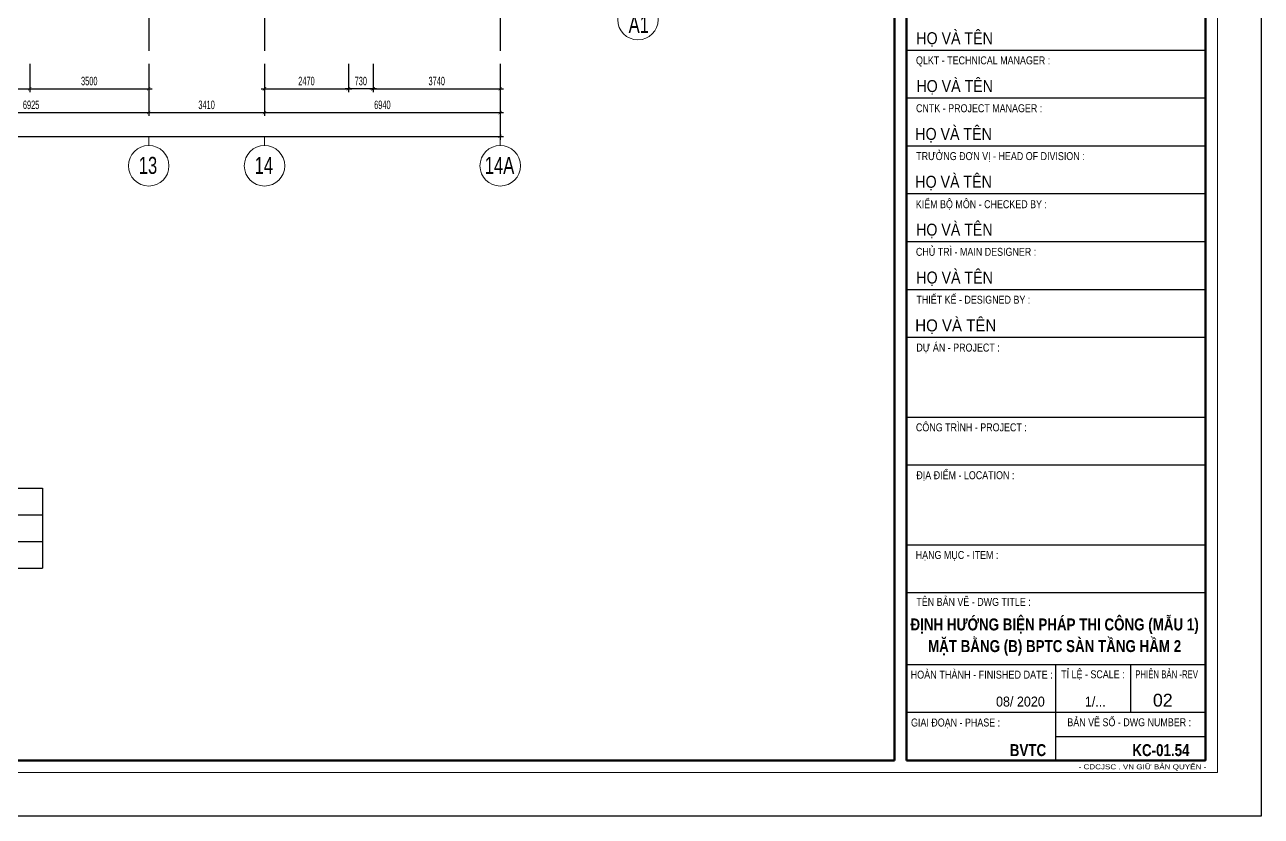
# Model space of a CAD drawing. Extents: x 71 to 1774126, y -14 to 415800.
# Drawn here: x 1612193 to 1648600, y 272647 to 295939 of the extents above; entities that cross this region are included whole.
import ezdxf
from ezdxf.enums import TextEntityAlignment as Align

# ---------------------------------------------------------------- set-up
doc = ezdxf.new("R2010")
doc.units = 0
doc.header["$LTSCALE"] = 1000
doc.header["$MEASUREMENT"] = 0
doc.header["$PDMODE"] = 3
doc.linetypes.add('CENTER2', pattern=[1.125, 0.75, -0.125, 0.125, -0.125])
doc.layers.get('0').update_dxf_attribs({"linetype": 'CONTINUOUS'})
doc.layers.get('Defpoints').update_dxf_attribs({"linetype": 'CONTINUOUS'})
for name, color, linetype, lineweight in [('CDC -TEXT KHUNG', 7, 'CONTINUOUS', 20), ('CDC-KHUNGTEN', 7, 'CONTINUOUS', 20), ('KCS_CHI', 1, 'CONTINUOUS', 15)]:
    doc.layers.add(name, color=color, linetype=linetype, lineweight=lineweight)
for name, color, linetype in [('CDC.01.AXIS', 160, 'CENTER2'), ('CDC.02.DIM', 1, 'CONTINUOUS'), ('CDC.03.BORDER', 3, 'CONTINUOUS'), ('CDC.06.TEXT', 2, 'CONTINUOUS'), ('CDC.10.HATCH', 9, 'CONTINUOUS'), ('CDC.16.BIGTEXT', 6, 'CONTINUOUS')]:
    doc.layers.add(name, color=color, linetype=linetype)
doc.styles.add('ARIAL', font='arial.ttf', dxfattribs={"width": 0.6})
doc.styles.add('Arial_B_3', font='arialbd.ttf', dxfattribs={"width": 0.75, "height": 3})
doc.styles.add('KT CDC', font='arial.ttf', dxfattribs={"width": 0.85, "height": 200})
doc.dimstyles.new('100', dxfattribs={"dimscale": 100, "dimtxt": 2.5, "dimasz": 1, "dimexe": 1, "dimexo": 0, "dimgap": 1, "dimtad": 1, "dimdec": 0, "dimdsep": 46, "dimtxsty": 'ARIAL', "dimblk": 'ARCHTICK', "dimcen": 1, "dimdle": 1, "dimclrd": 1, "dimclre": 1, "dimclrt": 2, "dimadec": 0, "dimazin": 0, "dimtfac": 0.00072, "dimtdec": 0, "dimtix": 1, "dimtmove": 2, "dimatfit": 3, "dimldrblk": 'ARCHTICK', "dimfxl": 1, "dimtolj": 1, "dimarcsym": 0})

# ---------------------------------------------------------------- blocks, each defined once
blk = doc.blocks.new('TANG HAM')
at = {"layer": 'CDC.01.AXIS', "ltscale": 2}
for p, q in [((1615843, 334618), (1615843, 295176)), ((1619253, 334618), (1619253, 295176)), ((1626193, 334618), (1626193, 295176))]:
    blk.add_line(p, q, dxfattribs=at)
blk = doc.blocks.new('_ARCHTICK')
at = {"color": 0, "linetype": 'ByBlock', "const_width": 0.15}
blk.add_lwpolyline([(-0.5, -0.5), (0.5, 0.5)], dxfattribs=at)
blk = doc.blocks.new('*D13')
at = {"layer": 'CDC.02.DIM', "color": 1, "lineweight": -2, "transparency": 16777216}
for p, q in [((1608918, 294793), (1608918, 293954)), ((1612343, 294793), (1612343, 293954)), ((1608818, 294054), (1612443, 294054))]:
    blk.add_line(p, q, dxfattribs=at)
at = {"layer": 'Defpoints', "color": 0, "transparency": 16777216}
for p in [(1608918, 294793), (1612343, 294793), (1612343, 294054)]:
    blk.add_point(p, dxfattribs=at)
at = {"layer": 'CDC.02.DIM', "color": 1, "lineweight": -2, "transparency": 16777216, "xscale": 100, "yscale": 100, "zscale": 100, "rotation": 180}
blk.add_blockref('_ARCHTICK', (1608918, 294054), dxfattribs=at)
at = {"layer": 'CDC.02.DIM', "color": 1, "lineweight": -2, "transparency": 16777216, "xscale": 100, "yscale": 100, "zscale": 100}
blk.add_blockref('_ARCHTICK', (1612343, 294054), dxfattribs=at)
at = {"layer": 'CDC.02.DIM', "color": 2, "transparency": 16777216, "insert": (1610631, 294281), "char_height": 250, "attachment_point": 5, "style": 'ARIAL'}
blk.add_mtext('\\A1;3425', dxfattribs=at)
blk = doc.blocks.new('*D14')
at = {"layer": 'CDC.02.DIM', "color": 1, "lineweight": -2, "transparency": 16777216}
for p, q in [((1612343, 294793), (1612343, 293954)), ((1615843, 294793), (1615843, 293954)), ((1612243, 294054), (1615943, 294054))]:
    blk.add_line(p, q, dxfattribs=at)
at = {"layer": 'Defpoints', "color": 0, "transparency": 16777216}
for p in [(1612343, 294793), (1615843, 294793), (1615843, 294054)]:
    blk.add_point(p, dxfattribs=at)
at = {"layer": 'CDC.02.DIM', "color": 1, "lineweight": -2, "transparency": 16777216, "xscale": 100, "yscale": 100, "zscale": 100, "rotation": 180}
blk.add_blockref('_ARCHTICK', (1612343, 294054), dxfattribs=at)
at = {"layer": 'CDC.02.DIM', "color": 1, "lineweight": -2, "transparency": 16777216, "xscale": 100, "yscale": 100, "zscale": 100}
blk.add_blockref('_ARCHTICK', (1615843, 294054), dxfattribs=at)
at = {"layer": 'CDC.02.DIM', "color": 2, "transparency": 16777216, "insert": (1614093, 294281), "char_height": 250, "attachment_point": 5, "style": 'ARIAL'}
blk.add_mtext('\\A1;3500', dxfattribs=at)
blk = doc.blocks.new('*D15')
at = {"layer": 'CDC.02.DIM', "color": 1, "lineweight": -2, "transparency": 16777216}
for p, q in [((1619253, 294793), (1619253, 293954)), ((1621724, 294793), (1621724, 293954)), ((1619153, 294054), (1621824, 294054))]:
    blk.add_line(p, q, dxfattribs=at)
at = {"layer": 'Defpoints', "color": 0, "transparency": 16777216}
for p in [(1619253, 294793), (1621724, 294793), (1621724, 294054)]:
    blk.add_point(p, dxfattribs=at)
at = {"layer": 'CDC.02.DIM', "color": 1, "lineweight": -2, "transparency": 16777216, "xscale": 100, "yscale": 100, "zscale": 100, "rotation": 180}
blk.add_blockref('_ARCHTICK', (1619253, 294054), dxfattribs=at)
at = {"layer": 'CDC.02.DIM', "color": 1, "lineweight": -2, "transparency": 16777216, "xscale": 100, "yscale": 100, "zscale": 100}
blk.add_blockref('_ARCHTICK', (1621724, 294054), dxfattribs=at)
at = {"layer": 'CDC.02.DIM', "color": 2, "transparency": 16777216, "insert": (1620488, 294281), "char_height": 250, "attachment_point": 5, "style": 'ARIAL'}
blk.add_mtext('\\A1;2470', dxfattribs=at)
blk = doc.blocks.new('*D16')
at = {"layer": 'CDC.02.DIM', "color": 1, "lineweight": -2, "transparency": 16777216}
for p, q in [((1622453, 294793), (1622453, 293954)), ((1626193, 294793), (1626193, 293954)), ((1622353, 294054), (1626293, 294054))]:
    blk.add_line(p, q, dxfattribs=at)
at = {"layer": 'Defpoints', "color": 0, "transparency": 16777216}
for p in [(1622453, 294793), (1626193, 294793), (1626193, 294054)]:
    blk.add_point(p, dxfattribs=at)
at = {"layer": 'CDC.02.DIM', "color": 1, "lineweight": -2, "transparency": 16777216, "xscale": 100, "yscale": 100, "zscale": 100, "rotation": 180}
blk.add_blockref('_ARCHTICK', (1622453, 294054), dxfattribs=at)
at = {"layer": 'CDC.02.DIM', "color": 1, "lineweight": -2, "transparency": 16777216, "xscale": 100, "yscale": 100, "zscale": 100}
blk.add_blockref('_ARCHTICK', (1626193, 294054), dxfattribs=at)
at = {"layer": 'CDC.02.DIM', "color": 2, "transparency": 16777216, "insert": (1624323, 294281), "char_height": 250, "attachment_point": 5, "style": 'ARIAL'}
blk.add_mtext('\\A1;3740', dxfattribs=at)
blk = doc.blocks.new('*D29')
at = {"layer": 'CDC.02.DIM', "color": 1, "lineweight": -2, "transparency": 16777216}
for p, q in [((1608918, 294793), (1608918, 293254)), ((1615843, 294793), (1615843, 293254)), ((1608818, 293354), (1615943, 293354))]:
    blk.add_line(p, q, dxfattribs=at)
at = {"layer": 'Defpoints', "color": 0, "transparency": 16777216}
for p in [(1608918, 294793), (1615843, 294793), (1615843, 293354)]:
    blk.add_point(p, dxfattribs=at)
at = {"layer": 'CDC.02.DIM', "color": 1, "lineweight": -2, "transparency": 16777216, "xscale": 100, "yscale": 100, "zscale": 100, "rotation": 180}
blk.add_blockref('_ARCHTICK', (1608918, 293354), dxfattribs=at)
at = {"layer": 'CDC.02.DIM', "color": 1, "lineweight": -2, "transparency": 16777216, "xscale": 100, "yscale": 100, "zscale": 100}
blk.add_blockref('_ARCHTICK', (1615843, 293354), dxfattribs=at)
at = {"layer": 'CDC.02.DIM', "color": 2, "transparency": 16777216, "insert": (1612381, 293581), "char_height": 250, "attachment_point": 5, "style": 'ARIAL'}
blk.add_mtext('\\A1;6925', dxfattribs=at)
blk = doc.blocks.new('*D30')
at = {"layer": 'CDC.02.DIM', "color": 1, "lineweight": -2, "transparency": 16777216}
for p, q in [((1615843, 294793), (1615843, 293254)), ((1619253, 294793), (1619253, 293254)), ((1615743, 293354), (1619353, 293354))]:
    blk.add_line(p, q, dxfattribs=at)
at = {"layer": 'Defpoints', "color": 0, "transparency": 16777216}
for p in [(1615843, 294793), (1619253, 294793), (1619253, 293354)]:
    blk.add_point(p, dxfattribs=at)
at = {"layer": 'CDC.02.DIM', "color": 1, "lineweight": -2, "transparency": 16777216, "xscale": 100, "yscale": 100, "zscale": 100, "rotation": 180}
blk.add_blockref('_ARCHTICK', (1615843, 293354), dxfattribs=at)
at = {"layer": 'CDC.02.DIM', "color": 1, "lineweight": -2, "transparency": 16777216, "xscale": 100, "yscale": 100, "zscale": 100}
blk.add_blockref('_ARCHTICK', (1619253, 293354), dxfattribs=at)
at = {"layer": 'CDC.02.DIM', "color": 2, "transparency": 16777216, "insert": (1617548, 293581), "char_height": 250, "attachment_point": 5, "style": 'ARIAL'}
blk.add_mtext('\\A1;3410', dxfattribs=at)
blk = doc.blocks.new('*D31')
at = {"layer": 'CDC.02.DIM', "color": 1, "lineweight": -2, "transparency": 16777216}
for p, q in [((1619253, 294793), (1619253, 293254)), ((1626193, 294793), (1626193, 293254)), ((1619153, 293354), (1626293, 293354))]:
    blk.add_line(p, q, dxfattribs=at)
at = {"layer": 'Defpoints', "color": 0, "transparency": 16777216}
for p in [(1619253, 294793), (1626193, 294793), (1626193, 293354)]:
    blk.add_point(p, dxfattribs=at)
at = {"layer": 'CDC.02.DIM', "color": 1, "lineweight": -2, "transparency": 16777216, "xscale": 100, "yscale": 100, "zscale": 100, "rotation": 180}
blk.add_blockref('_ARCHTICK', (1619253, 293354), dxfattribs=at)
at = {"layer": 'CDC.02.DIM', "color": 1, "lineweight": -2, "transparency": 16777216, "xscale": 100, "yscale": 100, "zscale": 100}
blk.add_blockref('_ARCHTICK', (1626193, 293354), dxfattribs=at)
at = {"layer": 'CDC.02.DIM', "color": 2, "transparency": 16777216, "insert": (1622723, 293581), "char_height": 250, "attachment_point": 5, "style": 'ARIAL'}
blk.add_mtext('\\A1;6940', dxfattribs=at)
blk = doc.blocks.new('*D32')
at = {"layer": 'CDC.02.DIM', "color": 1, "lineweight": -2, "transparency": 16777216}
for p, q in [((1562833, 294793), (1562833, 292554)), ((1626193, 294793), (1626193, 292554)), ((1562733, 292654), (1626293, 292654))]:
    blk.add_line(p, q, dxfattribs=at)
at = {"layer": 'Defpoints', "color": 0, "transparency": 16777216}
for p in [(1562833, 294793), (1626193, 294793), (1626193, 292654)]:
    blk.add_point(p, dxfattribs=at)
at = {"layer": 'CDC.02.DIM', "color": 1, "lineweight": -2, "transparency": 16777216, "xscale": 100, "yscale": 100, "zscale": 100, "rotation": 180}
blk.add_blockref('_ARCHTICK', (1562833, 292654), dxfattribs=at)
at = {"layer": 'CDC.02.DIM', "color": 1, "lineweight": -2, "transparency": 16777216, "xscale": 100, "yscale": 100, "zscale": 100}
blk.add_blockref('_ARCHTICK', (1626193, 292654), dxfattribs=at)
at = {"layer": 'CDC.02.DIM', "color": 2, "transparency": 16777216, "insert": (1594513, 292881), "char_height": 250, "attachment_point": 5, "style": 'ARIAL'}
blk.add_mtext('\\A1;63360', dxfattribs=at)
blk = doc.blocks.new('*D80')
at = {"layer": 'CDC.02.DIM', "color": 1, "lineweight": -2, "transparency": 16777216}
for p, q in [((1621724, 294793), (1621724, 293954)), ((1622453, 294793), (1622453, 293954)), ((1622553, 294054), (1621624, 294054))]:
    blk.add_line(p, q, dxfattribs=at)
at = {"layer": 'Defpoints', "color": 0, "transparency": 16777216}
for p in [(1621724, 294793), (1622453, 294793), (1621724, 294054)]:
    blk.add_point(p, dxfattribs=at)
at = {"layer": 'CDC.02.DIM', "color": 1, "lineweight": -2, "transparency": 16777216, "xscale": 100, "yscale": 100, "zscale": 100, "rotation": 180}
blk.add_blockref('_ARCHTICK', (1621724, 294054), dxfattribs=at)
at = {"layer": 'CDC.02.DIM', "color": 1, "lineweight": -2, "transparency": 16777216, "xscale": 100, "yscale": 100, "zscale": 100}
blk.add_blockref('_ARCHTICK', (1622453, 294054), dxfattribs=at)
at = {"layer": 'CDC.02.DIM', "color": 2, "transparency": 16777216, "insert": (1622088, 294281), "char_height": 250, "attachment_point": 5, "style": 'ARIAL'}
blk.add_mtext('\\A1;730', dxfattribs=at)
blk = doc.blocks.new('KHUNG TEN')
at = {"layer": 'CDC-KHUNGTEN', "color": 6, "lineweight": 25}
for p, q in [((82700, 19200), (75200, 19200)), ((82700, 18000), (75200, 18000)), ((82700, 16800), (75200, 16800)), ((82700, 15600), (75200, 15600)), ((82700, 14400), (75200, 14400)), ((82700, 13200), (75200, 13200)), ((82700, 12000), (75200, 12000)), ((82700, 10000), (75200, 10000)), ((82700, 8800), (75200, 8800)), ((82700, 6800), (75200, 6800)), ((82700, 5600), (75200, 5600)), ((82700, 3800), (75200, 3800)), ((78950, 1400), (78950, 3800)), ((80825, 2600), (80825, 3800)), ((82700, 2600), (75200, 2600)), ((78950, 2000), (82700, 2000))]:
    blk.add_line(p, q, dxfattribs=at)
at = {"layer": 'CDC-KHUNGTEN', "color": 8}
blk.add_lwpolyline([(75096, 1100), (83000, 1100), (83000, 58300), (3000, 58300), (3000, 1100), (75096, 1100)], dxfattribs=at)
at = {"layer": 'CDC-KHUNGTEN', "color": 255, "lineweight": 60}
blk.add_lwpolyline([(74900, 1400), (74900, 58000), (3300, 58000), (3300, 1400), (74900, 1400)], close=True, dxfattribs=at)
blk.add_lwpolyline([(75200, 1400), (82700, 1400), (82700, 58000), (75200, 58000), (75200, 1400)], dxfattribs=at)
at = {"layer": 'Defpoints', "color": 1, "ltscale": 0.2}
blk.add_lwpolyline([(0, 0), (0, 59400), (84100, 59400), (84100, 0), (0, 0)], close=True, dxfattribs=at)
at = {"layer": 'CDC -TEXT KHUNG', "color": 7, "style": 'Arial_B_3', "width": 0.8}
blk.add_text('BVTC', height=300, dxfattribs=at).set_placement((78705, 1508), align=Align.RIGHT)
at = {"layer": 'CDC -TEXT KHUNG', "color": 6, "style": 'KT CDC', "width": 1.15}
blk.add_text('- CDCJSC . VN GIỮ BẢN QUYỂN -', height=125.69, dxfattribs=at).set_placement((79519, 1177))
at = {"layer": 'CDC-KHUNGTEN', "color": 7}
for style, width, p in [('KT CDC', 0.85, (75448, 19356)), ('KT CDC', 0.85, (75450, 18156)), ('KT CDC', 0.85, (75423, 16956)), ('KT CDC', 0.85, (75423, 15756)), ('KT CDC', 0.85, (75442, 14556)), ('KT CDC', 0.85, (75448, 13356)), ('ARIAL', 0.9, (75421, 12156))]:
    blk.add_text('HỌ VÀ TÊN', height=300, dxfattribs=dict(at, style=style, width=width)).set_placement(p)
at = {"layer": 'CDC-KHUNGTEN', "color": 6, "style": 'ARIAL'}
for s, width, p in [('QLKT - TECHNICAL MANAGER :', 0.8, (75440, 18850)), ('CNTK - PROJECT MANAGER :', 0.8, (75440, 17650)), ('TRƯỞNG ĐƠN VỊ - HEAD OF DIVISION :', 0.8, (75445, 16450)), ('KIỂM BỘ MÔN - CHECKED BY :', 0.8, (75434, 15244)), ('CHỦ TRÌ - MAIN DESIGNER :', 0.8, (75438, 14050)), ('THIẾT KẾ - DESIGNED BY :', 0.8, (75450, 12850)), ('DỰ ÁN - PROJECT :  ', 0.8, (75449, 11650)), ('CÔNG TRÌNH - PROJECT :  ', 0.8, (75438, 9650)), ('ĐỊA ĐIỂM - LOCATION :', 0.8, (75449, 8450)), ('HẠNG MỤC - ITEM : ', 0.8, (75433, 6450)), ('TÊN BẢN VẼ - DWG TITLE :', 0.8, (75448, 5273)), ('TỈ LỆ - SCALE :', 0.8, (79082, 3459)), ('PHIÊN BẢN -REV', 0.7, (80938, 3459)), ('BẢN VẼ SỐ - DWG NUMBER :', 0.8, (79236, 2256)), ('GIAI ĐOẠN - PHASE :', 0.8, (75315, 2250))]:
    blk.add_text(s, height=200, dxfattribs=dict(at, width=width)).set_placement(p)
at = {"layer": 'CDC-KHUNGTEN', "color": 6, "style": 'ARIAL', "width": 0.814645}
blk.add_text('HOÀN THÀNH - FINISHED DATE :', height=200, dxfattribs=at).set_placement((75304, 3450), (78870, 3450), align=Align.FIT)
at = {"layer": 'CDC-KHUNGTEN', "color": 7, "style": 'ARIAL', "width": 0.9}
for s, p in [('08/ 2020', (78670, 2750)), ('1/...', (80200, 2750))]:
    blk.add_text(s, height=250, dxfattribs=at).set_placement(p, align=Align.RIGHT)
at = {"layer": 'CDC-KHUNGTEN', "color": 7, "style": 'KT CDC'}
blk.add_text('02', height=320, dxfattribs=at).set_placement((81879, 2750), align=Align.RIGHT)

msp = doc.modelspace()

# ---------------------------------------------------------------- linework, layer by layer
at = {"layer": 'CDC.03.BORDER'}
for p, q in [((1603790.7, 282298.8, -460603.7), (1612713.1, 282298.8, -460603.7)), ((1612713.1, 282298.8, -460603.7), (1612713.1, 279950.8, -460603.7)), ((1603790.7, 281516.1, -460603.7), (1612713.1, 281516.1, -460603.7)), ((1603790.7, 280733.5, -460603.7), (1612713.1, 280733.5, -460603.7)), ((1603790.7, 280733.5, -460603.7), (1612713.1, 280733.5, -460603.7)), ((1603790.7, 279950.8, -460603.7), (1612713.1, 279950.8, -460603.7))]:
    msp.add_line(p, q, dxfattribs=at)
at = {"layer": 'KCS_CHI'}
for p, q in [((1615843.1, 292653.6), (1615843.1, 292385.6)), ((1619253.1, 292653.6), (1619253.1, 292385.6)), ((1626193.1, 292653.6), (1626193.1, 292385.6))]:
    msp.add_line(p, q, dxfattribs=at)
for centre in [(1630247.2, 296090.2), (1615843.1, 291789), (1619253.1, 291789), (1626193.1, 291789)]:
    msp.add_circle(centre, 596.6, dxfattribs=at)

# ---------------------------------------------------------------- block references
at = {"layer": 'CDC.06.TEXT', "xscale": 1.173810693645805, "yscale": 1.173810693645805, "zscale": 1.173810693645805}
msp.add_blockref('KHUNG TEN', (1549882.2, 272647.3), dxfattribs=at)
at = {"layer": 'CDC.10.HATCH'}
msp.add_blockref('TANG HAM', (0, 0), dxfattribs=at)

# ---------------------------------------------------------------- texts
at = {"layer": 'CDC -TEXT KHUNG', "color": 7, "style": 'Arial_B_3', "width": 0.8}
for s, p in [('ĐỊNH HƯỚNG BIỆN PHÁP THI CÔNG (MẪU 1)', (1642514.8, 278116.2)), ('MẶT BẰNG (B) BPTC SÀN TẦNG HẦM 2', (1642514.8, 277478.7))]:
    msp.add_text(s, height=352.143, dxfattribs=at).set_placement(p, align=Align.CENTER)
msp.add_text('KC-01.54', height=352.14, dxfattribs=at).set_placement((1646486.9, 274417.2), align=Align.RIGHT)
at = {"layer": 'CDC.16.BIGTEXT', "char_height": 500, "width": 464.64, "line_spacing_factor": 0.938532}
for s, insert, attachment_point in [('{\\fArial|b0|i0|c0|p34;\\W0.7;A1}', (1630272.4, 295699.5), 8), ('{\\fArial|b0|i0|c0|p34;\\W0.7;13}', (1615822.1, 292050.7), 2), ('{\\fArial|b0|i0|c0|p34;\\W0.7;14}', (1619232.1, 292050.7), 2), ('{\\fArial|b0|i0|c0|p34;\\W0.7;14A}', (1626172.1, 292050.7), 2)]:
    msp.add_mtext(s, dxfattribs=dict(at, insert=insert, attachment_point=attachment_point))

# ---------------------------------------------------------------- dimensions: what is measured, and where the dimension line sits
at = {"layer": 'CDC.02.DIM'}
for base, p1, p2, picture, middle in [((1626193.1, 292653.6), (1562833.1, 294792.9), (1626193.1, 294792.9), '*D32', (1594513.1, 292881.4)), ((1612343.1, 294053.6), (1608918.1, 294792.9), (1612343.1, 294792.9), '*D13', (1610630.6, 294281.4)), ((1615843.1, 293353.6), (1608918.1, 294792.9), (1615843.1, 294792.9), '*D29', (1612380.6, 293581.3)), ((1615843.1, 294053.6), (1612343.1, 294792.9), (1615843.1, 294792.9), '*D14', (1614093.1, 294281.4)), ((1619253.1, 293353.6), (1615843.1, 294792.9), (1619253.1, 294792.9), '*D30', (1617548.1, 293581.4)), ((1621723.5, 294053.6), (1619253.1, 294792.9), (1621723.5, 294792.9), '*D15', (1620488.3, 294281.3)), ((1626193.1, 293353.6), (1619253.1, 294792.9), (1626193.1, 294792.9), '*D31', (1622723.1, 293581.3)), ((1626193.1, 294053.6), (1622453.1, 294792.9), (1626193.1, 294792.9), '*D16', (1624323.1, 294281.4))]:
    dim = msp.add_linear_dim(base=base, p1=p1, p2=p2, dimstyle='100', dxfattribs=at)
    dim.commit()
    dim.dimension.update_dxf_attribs({"geometry": picture, "text_midpoint": middle})
dim = msp.add_linear_dim(base=(1621723.5, 294053.6), p1=(1622453.1, 294792.9), p2=(1621723.5, 294792.9), dimstyle='100', override={"dimarcsym": 1}, dxfattribs=at)
dim.commit()
dim.dimension.update_dxf_attribs({"geometry": '*D80', "text_midpoint": (1622088.3, 294281.4)})

doc.saveas('drawing.dxf')
